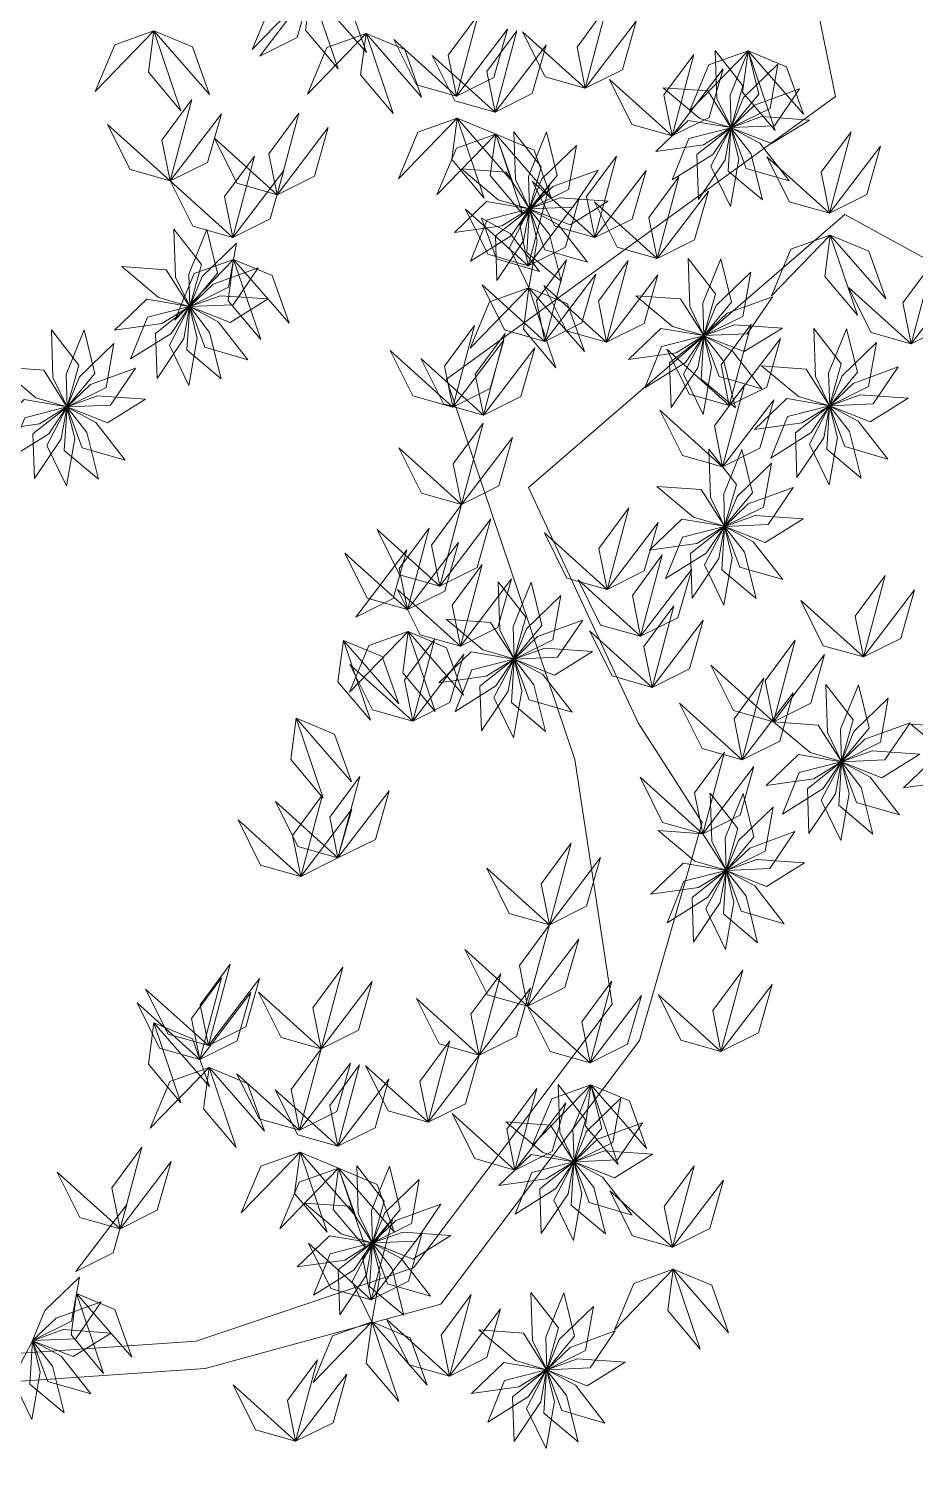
# Model space of a CAD drawing. Header units: inches. Extents: x 15 to 22798, y 21 to 21519.
# Drawn here: x 17701.4 to 17764.4, y 10861.2 to 10963.6 of the extents above; entities that cross this region are included whole.
import ezdxf

# ---------------------------------------------------------------- set-up
doc = ezdxf.new("R2010")
doc.units = ezdxf.units.IN
doc.header["$MEASUREMENT"] = 0
doc.layers.add('ARREDAMENTO', color=8, linetype='Continuous', lineweight=13)

msp = doc.modelspace()

# ---------------------------------------------------------------- linework, layer by layer
at = {"layer": 'ARREDAMENTO', "linetype": 'Continuous', "lineweight": 0}
for points in [[(17755.43, 10974.94), (17758.72, 10958.83), (17731.07, 10938.74), (17740.2, 10911.69), (17742.84, 10894.29), (17728.73, 10875.54), (17713.28, 10870.32), (17693.29, 10868.95)], [(17693.94, 10867.02), (17713.93, 10868.39), (17730.67, 10872.97), (17744.79, 10891.72), (17749.24, 10907.21), (17744.7, 10914.29), (17736.9, 10931.02), (17759.39, 10950.45), (17789.76, 10933.8), (17816.27, 10915.85), (17834.42, 10890.77), (17845.49, 10861.16), (17839.57, 10891.44), (17822.71, 10915.88), (17839.41, 10933.35), (17862, 10926.99), (17881.49, 10888.38), (17865.88, 10925.07), (17882.64, 10926.42)]]:
    msp.add_lwpolyline(points, dxfattribs=at)
at = {"layer": 'ARREDAMENTO', "lineweight": 0}
for points in [[(17721.44, 10966.49), (17718.65, 10965.49), (17717.27, 10962.18), (17721.44, 10966.49)], [(17717.81, 10961.71), (17720.47, 10963.03), (17721.44, 10966.49), (17717.81, 10961.71)], [(17721.44, 10966.49), (17721.05, 10963.55), (17723.37, 10960.81), (17721.44, 10966.49)], [(17721.44, 10966.49), (17724.18, 10965.35), (17725.38, 10961.97), (17721.44, 10966.49)], [(17740.93, 10959.42), (17740.35, 10962.33), (17742.47, 10965.22), (17740.93, 10959.42)], [(17731.78, 10958.86), (17731.2, 10961.76), (17733.32, 10964.65), (17731.78, 10958.86)], [(17740.93, 10959.42), (17743.59, 10960.74), (17744.56, 10964.19), (17740.93, 10959.42)], [(17710.28, 10963.5), (17707.49, 10962.5), (17706.1, 10959.19), (17710.28, 10963.5)], [(17710.28, 10963.5), (17709.89, 10960.56), (17712.2, 10957.82), (17710.28, 10963.5)], [(17710.28, 10963.5), (17713.01, 10962.36), (17714.22, 10958.98), (17710.28, 10963.5)], [(17725.36, 10963.31), (17722.57, 10962.31), (17721.19, 10959), (17725.36, 10963.31)], [(17725.36, 10963.31), (17724.97, 10960.37), (17727.29, 10957.63), (17725.36, 10963.31)], [(17725.36, 10963.31), (17728.1, 10962.17), (17729.3, 10958.79), (17725.36, 10963.31)], [(17731.78, 10958.86), (17734.43, 10960.18), (17735.41, 10963.63), (17731.78, 10958.86)], [(17734.52, 10957.72), (17733.93, 10960.62), (17736.06, 10963.51), (17734.52, 10957.72)], [(17740.93, 10959.42), (17738.08, 10960.23), (17736.48, 10963.44), (17740.93, 10959.42)], [(17731.78, 10958.86), (17728.93, 10959.66), (17727.33, 10962.88), (17731.78, 10958.86)], [(17734.52, 10957.72), (17737.17, 10959.04), (17738.15, 10962.49), (17734.52, 10957.72)], [(17752.5, 10962.09), (17749.71, 10961.09), (17748.33, 10957.78), (17752.5, 10962.09)], [(17750.17, 10962.11), (17750.29, 10958.7), (17751.3, 10956.63), (17752.13, 10959.6), (17750.17, 10962.11)], [(17752.5, 10962.09), (17751.23, 10958.93), (17751.3, 10956.62), (17753.27, 10959), (17752.5, 10962.09)], [(17752.5, 10962.09), (17752.11, 10959.15), (17754.43, 10956.41), (17752.5, 10962.09)], [(17752.5, 10962.09), (17755.24, 10960.95), (17756.45, 10957.57), (17752.5, 10962.09)], [(17734.52, 10957.72), (17731.66, 10958.52), (17730.06, 10961.74), (17734.52, 10957.72)], [(17747.1, 10956.03), (17746.51, 10958.94), (17748.64, 10961.83), (17747.1, 10956.03)], [(17754.63, 10961.12), (17752.17, 10958.76), (17751.3, 10956.62), (17754.07, 10957.99), (17754.63, 10961.12)], [(17747.1, 10956.03), (17744.24, 10956.84), (17742.65, 10960.05), (17747.1, 10956.03)], [(17747.1, 10956.03), (17749.75, 10957.35), (17750.73, 10960.8), (17747.1, 10956.03)], [(17746.46, 10959.46), (17749.07, 10957.27), (17751.29, 10956.62), (17749.64, 10959.23), (17746.46, 10959.46)], [(17756.17, 10959.38), (17752.97, 10958.21), (17751.3, 10956.62), (17754.39, 10956.75), (17756.17, 10959.38)], [(17711.44, 10952.83), (17710.85, 10955.73), (17712.98, 10958.62), (17711.44, 10952.83)], [(17711.44, 10952.83), (17714.09, 10954.15), (17715.07, 10957.6), (17711.44, 10952.83)], [(17719.03, 10951.85), (17718.45, 10954.76), (17720.57, 10957.65), (17719.03, 10951.85)], [(17731.83, 10957.29), (17729.04, 10956.29), (17727.66, 10952.98), (17731.83, 10957.29)], [(17731.83, 10957.29), (17731.44, 10954.35), (17733.76, 10951.61), (17731.83, 10957.29)], [(17731.83, 10957.29), (17734.57, 10956.15), (17735.77, 10952.77), (17731.83, 10957.29)], [(17745.95, 10954.93), (17749.33, 10955.4), (17751.29, 10956.62), (17748.24, 10957.13), (17745.95, 10954.93)], [(17756.87, 10957.16), (17753.47, 10957.4), (17751.3, 10956.61), (17754.17, 10955.48), (17756.87, 10957.16)], [(17711.44, 10952.83), (17708.58, 10953.63), (17706.98, 10956.84), (17711.44, 10952.83)], [(17719.03, 10951.85), (17721.68, 10953.17), (17722.66, 10956.63), (17719.03, 10951.85)], [(17734.57, 10956.15), (17731.78, 10955.15), (17730.39, 10951.84), (17734.57, 10956.15)], [(17734.57, 10956.15), (17734.18, 10953.21), (17736.49, 10950.47), (17734.57, 10956.15)], [(17734.57, 10956.15), (17737.3, 10955.01), (17738.51, 10951.63), (17734.57, 10956.15)], [(17735.85, 10956.33), (17735.97, 10952.93), (17736.97, 10950.85), (17737.8, 10953.82), (17735.85, 10956.33)], [(17738.18, 10956.31), (17736.9, 10953.15), (17736.98, 10950.85), (17738.94, 10953.22), (17738.18, 10956.31)], [(17747.1, 10952.9), (17749.99, 10954.71), (17751.29, 10956.61), (17748.3, 10955.85), (17747.1, 10952.9)], [(17748.97, 10951.52), (17750.88, 10954.34), (17751.29, 10956.61), (17748.87, 10954.7), (17748.97, 10951.52)], [(17751.25, 10951.01), (17751.84, 10954.37), (17751.29, 10956.61), (17749.86, 10953.88), (17751.25, 10951.01)], [(17753.53, 10951.48), (17752.71, 10954.79), (17751.29, 10956.61), (17751.1, 10953.53), (17753.53, 10951.48)], [(17755.43, 10952.83), (17753.33, 10955.52), (17751.3, 10956.61), (17752.37, 10953.72), (17755.43, 10952.83)], [(17758.29, 10950.54), (17757.71, 10953.44), (17759.84, 10956.33), (17758.29, 10950.54)], [(17719.03, 10951.85), (17716.18, 10952.66), (17714.58, 10955.87), (17719.03, 10951.85)], [(17740.3, 10955.35), (17737.85, 10952.98), (17736.98, 10950.84), (17739.74, 10952.21), (17740.3, 10955.35)], [(17758.29, 10950.54), (17760.95, 10951.86), (17761.92, 10955.31), (17758.29, 10950.54)], [(17715.89, 10948.81), (17715.3, 10951.71), (17717.43, 10954.6), (17715.89, 10948.81)], [(17741.62, 10948.8), (17741.03, 10951.71), (17743.16, 10954.6), (17741.62, 10948.8)], [(17758.29, 10950.54), (17755.44, 10951.34), (17753.84, 10954.55), (17758.29, 10950.54)], [(17715.89, 10948.81), (17718.54, 10950.13), (17719.52, 10953.58), (17715.89, 10948.81)], [(17732.14, 10953.68), (17734.75, 10951.49), (17736.97, 10950.85), (17735.31, 10953.45), (17732.14, 10953.68)], [(17741.85, 10953.6), (17738.64, 10952.44), (17736.98, 10950.84), (17740.06, 10950.97), (17741.85, 10953.6)], [(17741.62, 10948.8), (17744.27, 10950.12), (17745.25, 10953.58), (17741.62, 10948.8)], [(17746.04, 10947.32), (17745.46, 10950.23), (17747.59, 10953.12), (17746.04, 10947.32)], [(17715.89, 10948.81), (17713.04, 10949.61), (17711.44, 10952.83), (17715.89, 10948.81)], [(17736.87, 10946.8), (17736.29, 10949.71), (17738.41, 10952.6), (17736.87, 10946.8)], [(17741.62, 10948.8), (17738.76, 10949.61), (17737.16, 10952.82), (17741.62, 10948.8)], [(17746.04, 10947.32), (17748.7, 10948.64), (17749.68, 10952.1), (17746.04, 10947.32)], [(17731.63, 10949.15), (17735, 10949.63), (17736.96, 10950.84), (17733.92, 10951.36), (17731.63, 10949.15)], [(17736.87, 10946.8), (17734.02, 10947.61), (17732.42, 10950.82), (17736.87, 10946.8)], [(17732.77, 10947.12), (17735.67, 10948.93), (17736.96, 10950.84), (17733.97, 10950.07), (17732.77, 10947.12)], [(17734.65, 10945.74), (17736.55, 10948.56), (17736.96, 10950.83), (17734.55, 10948.92), (17734.65, 10945.74)], [(17736.92, 10945.23), (17737.52, 10948.59), (17736.97, 10950.83), (17735.54, 10948.1), (17736.92, 10945.23)], [(17739.21, 10945.7), (17738.38, 10949.01), (17736.97, 10950.83), (17736.78, 10947.75), (17739.21, 10945.7)], [(17736.87, 10946.8), (17739.53, 10948.12), (17740.5, 10951.58), (17736.87, 10946.8)], [(17741.1, 10947.06), (17739.01, 10949.74), (17736.97, 10950.83), (17738.05, 10947.94), (17741.1, 10947.06)], [(17742.55, 10951.38), (17739.15, 10951.62), (17736.98, 10950.84), (17739.85, 10949.7), (17742.55, 10951.38)], [(17746.04, 10947.32), (17743.19, 10948.13), (17741.59, 10951.34), (17746.04, 10947.32)], [(17737.69, 10946.4), (17735.59, 10949.08), (17733.55, 10950.17), (17734.63, 10947.28), (17737.69, 10946.4)], [(17711.7, 10949.39), (17711.82, 10945.98), (17712.82, 10943.9), (17713.65, 10946.88), (17711.7, 10949.39)], [(17714.03, 10949.37), (17712.75, 10946.21), (17712.82, 10943.9), (17714.79, 10946.28), (17714.03, 10949.37)], [(17758.35, 10948.97), (17755.55, 10947.97), (17754.17, 10944.66), (17758.35, 10948.97)], [(17758.35, 10948.97), (17757.96, 10946.03), (17760.27, 10943.29), (17758.35, 10948.97)], [(17758.35, 10948.97), (17761.08, 10947.83), (17762.29, 10944.45), (17758.35, 10948.97)], [(17716.15, 10948.4), (17713.7, 10946.04), (17712.83, 10943.9), (17715.59, 10945.27), (17716.15, 10948.4)], [(17707.99, 10946.74), (17710.6, 10944.55), (17712.81, 10943.9), (17711.16, 10946.51), (17707.99, 10946.74)], [(17715.94, 10947.24), (17713.15, 10946.24), (17711.77, 10942.93), (17715.94, 10947.24)], [(17715.94, 10947.24), (17715.55, 10944.3), (17717.87, 10941.56), (17715.94, 10947.24)], [(17715.94, 10947.24), (17718.68, 10946.1), (17719.88, 10942.72), (17715.94, 10947.24)], [(17738.05, 10941.42), (17737.46, 10944.33), (17739.59, 10947.22), (17738.05, 10941.42)], [(17742.45, 10941.37), (17741.87, 10944.28), (17743.99, 10947.17), (17742.45, 10941.37)], [(17748.24, 10947.32), (17748.36, 10943.91), (17749.36, 10941.83), (17750.19, 10944.8), (17748.24, 10947.32)], [(17750.57, 10947.3), (17749.29, 10944.14), (17749.36, 10941.83), (17751.33, 10944.21), (17750.57, 10947.3)], [(17764.1, 10941.24), (17763.51, 10944.15), (17765.64, 10947.04), (17764.1, 10941.24)], [(17717.69, 10946.66), (17714.49, 10945.49), (17712.83, 10943.9), (17715.91, 10944.03), (17717.69, 10946.66)], [(17738.05, 10941.42), (17740.7, 10942.74), (17741.68, 10946.19), (17738.05, 10941.42)], [(17742.45, 10941.37), (17745.11, 10942.69), (17746.08, 10946.15), (17742.45, 10941.37)], [(17752.69, 10946.33), (17750.24, 10943.96), (17749.37, 10941.83), (17752.13, 10943.2), (17752.69, 10946.33)], [(17764.1, 10941.24), (17766.75, 10942.57), (17767.73, 10946.02), (17764.1, 10941.24)], [(17718.4, 10944.44), (17715, 10944.67), (17712.83, 10943.89), (17715.69, 10942.76), (17718.4, 10944.44)], [(17736.92, 10945.23), (17734.13, 10944.24), (17732.75, 10940.93), (17736.92, 10945.23)], [(17738.05, 10941.42), (17735.2, 10942.23), (17733.6, 10945.44), (17738.05, 10941.42)], [(17736.92, 10945.23), (17736.54, 10942.3), (17738.85, 10939.55), (17736.92, 10945.23)], [(17736.92, 10945.23), (17739.66, 10944.09), (17740.87, 10940.71), (17736.92, 10945.23)], [(17742.45, 10941.37), (17739.6, 10942.18), (17738, 10945.39), (17742.45, 10941.37)], [(17744.53, 10944.67), (17747.14, 10942.48), (17749.35, 10941.83), (17747.7, 10944.44), (17744.53, 10944.67)], [(17764.1, 10941.24), (17761.25, 10942.05), (17759.65, 10945.26), (17764.1, 10941.24)], [(17707.47, 10942.21), (17710.85, 10942.68), (17712.81, 10943.9), (17709.77, 10944.41), (17707.47, 10942.21)], [(17708.62, 10940.18), (17711.51, 10941.99), (17712.81, 10943.89), (17709.82, 10943.13), (17708.62, 10940.18)], [(17710.5, 10938.79), (17712.4, 10941.62), (17712.81, 10943.89), (17710.39, 10941.97), (17710.5, 10938.79)], [(17712.77, 10938.29), (17713.36, 10941.65), (17712.81, 10943.89), (17711.38, 10941.15), (17712.77, 10938.29)], [(17715.06, 10938.76), (17714.23, 10942.06), (17712.82, 10943.89), (17712.62, 10940.81), (17715.06, 10938.76)], [(17716.95, 10940.11), (17714.85, 10942.8), (17712.82, 10943.89), (17713.9, 10941), (17716.95, 10940.11)], [(17754.23, 10944.59), (17751.03, 10943.42), (17749.37, 10941.83), (17752.45, 10941.95), (17754.23, 10944.59)], [(17751.17, 10936.85), (17750.59, 10939.76), (17752.72, 10942.65), (17751.17, 10936.85)], [(17702.99, 10942.25), (17703.1, 10938.84), (17704.11, 10936.77), (17704.94, 10939.74), (17702.99, 10942.25)], [(17705.32, 10942.23), (17704.04, 10939.07), (17704.11, 10936.77), (17706.08, 10939.14), (17705.32, 10942.23)], [(17731.52, 10936.74), (17730.93, 10939.65), (17733.06, 10942.54), (17731.52, 10936.74)], [(17733.71, 10936.18), (17733.12, 10939.09), (17735.25, 10941.98), (17733.71, 10936.18)], [(17744.01, 10940.14), (17747.39, 10940.61), (17749.35, 10941.83), (17746.31, 10942.34), (17744.01, 10940.14)], [(17745.16, 10938.11), (17748.05, 10939.91), (17749.35, 10941.82), (17746.36, 10941.06), (17745.16, 10938.11)], [(17747.04, 10936.72), (17748.94, 10939.55), (17749.35, 10941.82), (17746.93, 10939.9), (17747.04, 10936.72)], [(17749.31, 10936.22), (17749.9, 10939.58), (17749.35, 10941.82), (17747.92, 10939.08), (17749.31, 10936.22)], [(17751.6, 10936.69), (17750.77, 10939.99), (17749.36, 10941.82), (17749.16, 10938.74), (17751.6, 10936.69)], [(17753.49, 10938.04), (17751.39, 10940.73), (17749.36, 10941.82), (17750.44, 10938.93), (17753.49, 10938.04)], [(17754.94, 10942.37), (17751.54, 10942.6), (17749.37, 10941.82), (17752.23, 10940.69), (17754.94, 10942.37)], [(17751.17, 10936.85), (17753.83, 10938.17), (17754.8, 10941.63), (17751.17, 10936.85)], [(17757.18, 10942.33), (17757.3, 10938.92), (17758.3, 10936.84), (17759.13, 10939.82), (17757.18, 10942.33)], [(17759.51, 10942.31), (17758.23, 10939.15), (17758.31, 10936.84), (17760.27, 10939.22), (17759.51, 10942.31)], [(17707.44, 10941.27), (17704.99, 10938.9), (17704.11, 10936.76), (17706.88, 10938.13), (17707.44, 10941.27)], [(17731.52, 10936.74), (17728.67, 10937.55), (17727.07, 10940.76), (17731.52, 10936.74)], [(17731.52, 10936.74), (17734.17, 10938.06), (17735.15, 10941.51), (17731.52, 10936.74)], [(17733.71, 10936.18), (17736.36, 10937.5), (17737.34, 10940.96), (17733.71, 10936.18)], [(17751.17, 10936.85), (17748.32, 10937.66), (17746.72, 10940.87), (17751.17, 10936.85)], [(17761.63, 10941.34), (17759.18, 10938.98), (17758.31, 10936.84), (17761.07, 10938.21), (17761.63, 10941.34)], [(17699.28, 10939.6), (17701.89, 10937.41), (17704.1, 10936.77), (17702.45, 10939.37), (17699.28, 10939.6)], [(17733.71, 10936.18), (17730.85, 10936.99), (17729.25, 10940.2), (17733.71, 10936.18)], [(17753.47, 10939.68), (17756.08, 10937.49), (17758.3, 10936.84), (17756.64, 10939.45), (17753.47, 10939.68)], [(17763.18, 10939.6), (17759.98, 10938.43), (17758.31, 10936.84), (17761.39, 10936.97), (17763.18, 10939.6)], [(17708.98, 10939.52), (17705.78, 10938.36), (17704.12, 10936.76), (17707.2, 10936.89), (17708.98, 10939.52)], [(17709.68, 10937.3), (17706.28, 10937.54), (17704.11, 10936.76), (17706.98, 10935.62), (17709.68, 10937.3)], [(17750.69, 10932.5), (17750.11, 10935.41), (17752.24, 10938.3), (17750.69, 10932.5)], [(17763.88, 10937.38), (17760.48, 10937.61), (17758.31, 10936.83), (17761.18, 10935.7), (17763.88, 10937.38)], [(17698.76, 10935.07), (17702.14, 10935.55), (17704.1, 10936.76), (17701.06, 10937.28), (17698.76, 10935.07)], [(17699.91, 10933.04), (17702.8, 10934.85), (17704.1, 10936.76), (17701.11, 10935.99), (17699.91, 10933.04)], [(17701.78, 10931.66), (17703.69, 10934.48), (17704.1, 10936.75), (17701.68, 10934.84), (17701.78, 10931.66)], [(17704.06, 10931.15), (17704.65, 10934.51), (17704.1, 10936.75), (17702.67, 10934.02), (17704.06, 10931.15)], [(17706.34, 10931.62), (17705.52, 10934.93), (17704.11, 10936.75), (17703.91, 10933.67), (17706.34, 10931.62)], [(17708.24, 10932.97), (17706.14, 10935.66), (17704.11, 10936.75), (17705.18, 10933.86), (17708.24, 10932.97)], [(17750.69, 10932.5), (17747.84, 10933.31), (17746.24, 10936.52), (17750.69, 10932.5)], [(17750.69, 10932.5), (17753.35, 10933.82), (17754.33, 10937.27), (17750.69, 10932.5)], [(17752.96, 10935.15), (17756.33, 10935.62), (17758.29, 10936.84), (17755.25, 10937.35), (17752.96, 10935.15)], [(17754.11, 10933.12), (17757, 10934.93), (17758.29, 10936.83), (17755.31, 10936.07), (17754.11, 10933.12)], [(17755.98, 10931.73), (17757.89, 10934.56), (17758.29, 10936.83), (17755.88, 10934.92), (17755.98, 10931.73)], [(17758.26, 10931.23), (17758.85, 10934.59), (17758.3, 10936.83), (17756.87, 10934.1), (17758.26, 10931.23)], [(17760.54, 10931.7), (17759.71, 10935), (17758.3, 10936.83), (17758.11, 10933.75), (17760.54, 10931.7)], [(17762.44, 10933.05), (17760.34, 10935.74), (17758.3, 10936.83), (17759.38, 10933.94), (17762.44, 10933.05)], [(17732.14, 10929.82), (17731.55, 10932.72), (17733.68, 10935.61), (17732.14, 10929.82)], [(17732.14, 10929.82), (17734.79, 10931.14), (17735.77, 10934.59), (17732.14, 10929.82)], [(17732.14, 10929.82), (17729.29, 10930.63), (17727.69, 10933.84), (17732.14, 10929.82)], [(17749.72, 10933.76), (17749.84, 10930.35), (17750.84, 10928.27), (17751.67, 10931.24), (17749.72, 10933.76)], [(17752.05, 10933.74), (17750.77, 10930.58), (17750.84, 10928.27), (17752.81, 10930.65), (17752.05, 10933.74)], [(17754.17, 10932.77), (17751.72, 10930.4), (17750.85, 10928.27), (17753.61, 10929.64), (17754.17, 10932.77)], [(17746.01, 10931.11), (17748.62, 10928.92), (17750.83, 10928.27), (17749.18, 10930.88), (17746.01, 10931.11)], [(17755.72, 10931.03), (17752.51, 10929.86), (17750.85, 10928.26), (17753.93, 10928.39), (17755.72, 10931.03)], [(17730.6, 10924.02), (17730.01, 10926.93), (17732.14, 10929.82), (17730.6, 10924.02)], [(17742.48, 10923.78), (17741.9, 10926.69), (17744.02, 10929.58), (17742.48, 10923.78)], [(17730.6, 10924.02), (17733.25, 10925.34), (17734.23, 10928.8), (17730.6, 10924.02)], [(17742.48, 10923.78), (17745.13, 10925.1), (17746.11, 10928.55), (17742.48, 10923.78)], [(17745.49, 10926.58), (17748.87, 10927.05), (17750.83, 10928.27), (17747.79, 10928.78), (17745.49, 10926.58)], [(17746.64, 10924.55), (17749.53, 10926.35), (17750.83, 10928.26), (17747.84, 10927.5), (17746.64, 10924.55)], [(17756.42, 10928.8), (17753.02, 10929.04), (17750.85, 10928.26), (17753.71, 10927.13), (17756.42, 10928.8)], [(17730.6, 10924.02), (17727.74, 10924.83), (17726.15, 10928.04), (17730.6, 10924.02)], [(17728.29, 10922.35), (17727.71, 10925.26), (17729.84, 10928.15), (17728.29, 10922.35)], [(17742.48, 10923.78), (17739.63, 10924.59), (17738.03, 10927.8), (17742.48, 10923.78)], [(17748.52, 10923.16), (17750.42, 10925.99), (17750.83, 10928.26), (17748.41, 10926.34), (17748.52, 10923.16)], [(17750.79, 10922.66), (17751.38, 10926.02), (17750.83, 10928.26), (17749.41, 10925.52), (17750.79, 10922.66)], [(17753.08, 10923.13), (17752.25, 10926.43), (17750.84, 10928.26), (17750.64, 10925.18), (17753.08, 10923.13)], [(17754.97, 10924.48), (17752.87, 10927.17), (17750.84, 10928.26), (17751.92, 10925.36), (17754.97, 10924.48)], [(17728.29, 10922.35), (17725.44, 10923.16), (17723.84, 10926.37), (17728.29, 10922.35)], [(17724.63, 10921.82), (17727.29, 10923.14), (17728.26, 10926.59), (17724.63, 10921.82)], [(17728.29, 10922.35), (17730.95, 10923.67), (17731.92, 10927.13), (17728.29, 10922.35)], [(17744.87, 10920.45), (17744.28, 10923.35), (17746.41, 10926.24), (17744.87, 10920.45)], [(17732.06, 10919.75), (17731.47, 10922.66), (17733.6, 10925.55), (17732.06, 10919.75)], [(17744.87, 10920.45), (17747.52, 10921.77), (17748.5, 10925.22), (17744.87, 10920.45)], [(17732.06, 10919.75), (17734.71, 10921.07), (17735.69, 10924.53), (17732.06, 10919.75)], [(17734.75, 10924.32), (17734.87, 10920.91), (17735.87, 10918.84), (17736.7, 10921.81), (17734.75, 10924.32)], [(17737.08, 10924.3), (17735.8, 10921.14), (17735.88, 10918.84), (17737.84, 10921.21), (17737.08, 10924.3)], [(17744.87, 10920.45), (17742.02, 10921.25), (17740.42, 10924.46), (17744.87, 10920.45)], [(17760.7, 10918.98), (17760.12, 10921.88), (17762.24, 10924.77), (17760.7, 10918.98)], [(17732.06, 10919.75), (17729.2, 10920.56), (17727.6, 10923.77), (17732.06, 10919.75)], [(17739.2, 10923.34), (17736.75, 10920.97), (17735.88, 10918.83), (17738.64, 10920.2), (17739.2, 10923.34)], [(17760.7, 10918.98), (17763.35, 10920.3), (17764.33, 10923.75), (17760.7, 10918.98)], [(17745.69, 10916.82), (17745.1, 10919.73), (17747.23, 10922.62), (17745.69, 10916.82)], [(17760.7, 10918.98), (17757.85, 10919.78), (17756.25, 10923), (17760.7, 10918.98)], [(17731.04, 10921.67), (17733.65, 10919.48), (17735.87, 10918.84), (17734.21, 10921.44), (17731.04, 10921.67)], [(17740.75, 10921.59), (17737.55, 10920.43), (17735.88, 10918.83), (17738.96, 10918.96), (17740.75, 10921.59)], [(17745.69, 10916.82), (17748.34, 10918.14), (17749.32, 10921.6), (17745.69, 10916.82)], [(17723.75, 10920.16), (17723.36, 10917.22), (17725.68, 10914.48), (17723.75, 10920.16)], [(17723.75, 10920.16), (17726.49, 10919.02), (17727.69, 10915.64), (17723.75, 10920.16)], [(17728.34, 10920.79), (17725.55, 10919.79), (17724.17, 10916.48), (17728.34, 10920.79)], [(17728.34, 10920.79), (17727.96, 10917.85), (17730.27, 10915.11), (17728.34, 10920.79)], [(17728.67, 10914.42), (17728.08, 10917.33), (17730.21, 10920.22), (17728.67, 10914.42)], [(17728.34, 10920.79), (17731.08, 10919.64), (17732.29, 10916.26), (17728.34, 10920.79)], [(17745.69, 10916.82), (17742.84, 10917.63), (17741.24, 10920.84), (17745.69, 10916.82)], [(17754.31, 10914.37), (17753.72, 10917.28), (17755.85, 10920.17), (17754.31, 10914.37)], [(17728.67, 10914.42), (17731.32, 10915.74), (17732.3, 10919.19), (17728.67, 10914.42)], [(17730.53, 10917.14), (17733.9, 10917.62), (17735.86, 10918.83), (17732.82, 10919.35), (17730.53, 10917.14)], [(17741.45, 10919.37), (17738.05, 10919.61), (17735.88, 10918.83), (17738.75, 10917.69), (17741.45, 10919.37)], [(17754.31, 10914.37), (17756.96, 10915.69), (17757.94, 10919.15), (17754.31, 10914.37)], [(17728.67, 10914.42), (17725.81, 10915.23), (17724.21, 10918.44), (17728.67, 10914.42)], [(17731.68, 10915.11), (17734.57, 10916.92), (17735.86, 10918.83), (17732.88, 10918.06), (17731.68, 10915.11)], [(17733.55, 10913.73), (17735.46, 10916.55), (17735.86, 10918.82), (17733.45, 10916.91), (17733.55, 10913.73)], [(17735.83, 10913.22), (17736.42, 10916.58), (17735.87, 10918.82), (17734.44, 10916.09), (17735.83, 10913.22)], [(17738.11, 10913.69), (17737.28, 10917), (17735.87, 10918.82), (17735.68, 10915.74), (17738.11, 10913.69)], [(17740.01, 10915.05), (17737.91, 10917.73), (17735.87, 10918.82), (17736.95, 10915.93), (17740.01, 10915.05)], [(17754.31, 10914.37), (17751.46, 10915.18), (17749.86, 10918.39), (17754.31, 10914.37)], [(17752.09, 10911.67), (17751.51, 10914.58), (17753.63, 10917.47), (17752.09, 10911.67)], [(17758.02, 10917.02), (17758.14, 10913.62), (17759.14, 10911.54), (17759.97, 10914.51), (17758.02, 10917.02)], [(17760.35, 10917), (17759.07, 10913.84), (17759.15, 10911.54), (17761.11, 10913.91), (17760.35, 10917)], [(17752.09, 10911.67), (17754.75, 10912.99), (17755.72, 10916.44), (17752.09, 10911.67)], [(17762.47, 10916.04), (17760.02, 10913.67), (17759.15, 10911.53), (17761.91, 10912.91), (17762.47, 10916.04)], [(17752.09, 10911.67), (17749.24, 10912.48), (17747.64, 10915.69), (17752.09, 10911.67)], [(17720.39, 10914.62), (17720, 10911.68), (17722.31, 10908.94), (17720.39, 10914.62)], [(17720.39, 10914.62), (17723.12, 10913.48), (17724.33, 10910.1), (17720.39, 10914.62)], [(17754.31, 10914.37), (17756.92, 10912.18), (17759.14, 10911.54), (17757.48, 10914.14), (17754.31, 10914.37)], [(17764.02, 10914.29), (17760.81, 10913.13), (17759.15, 10911.53), (17762.23, 10911.66), (17764.02, 10914.29)], [(17764.06, 10914.21), (17766.67, 10912.02), (17768.88, 10911.38), (17767.23, 10913.98), (17764.06, 10914.21)], [(17749.29, 10906.41), (17748.7, 10909.32), (17750.83, 10912.21), (17749.29, 10906.41)], [(17753.8, 10909.84), (17757.17, 10910.32), (17759.13, 10911.53), (17756.09, 10912.05), (17753.8, 10909.84)], [(17764.72, 10912.07), (17761.32, 10912.31), (17759.15, 10911.53), (17762.02, 10910.39), (17764.72, 10912.07)], [(17763.54, 10909.68), (17766.92, 10910.16), (17768.88, 10911.37), (17765.84, 10911.89), (17763.54, 10909.68)], [(17749.29, 10906.41), (17751.94, 10907.73), (17752.92, 10911.18), (17749.29, 10906.41)], [(17754.94, 10907.81), (17757.83, 10909.62), (17759.13, 10911.53), (17756.14, 10910.76), (17754.94, 10907.81)], [(17756.82, 10906.43), (17758.72, 10909.25), (17759.13, 10911.52), (17756.72, 10909.61), (17756.82, 10906.43)], [(17759.09, 10905.93), (17759.69, 10909.28), (17759.14, 10911.52), (17757.71, 10908.79), (17759.09, 10905.93)], [(17761.38, 10906.39), (17760.55, 10909.7), (17759.14, 10911.52), (17758.95, 10908.44), (17761.38, 10906.39)], [(17763.27, 10907.75), (17761.18, 10910.43), (17759.14, 10911.52), (17760.22, 10908.63), (17763.27, 10907.75)], [(17723.36, 10904.69), (17722.78, 10907.6), (17724.91, 10910.49), (17723.36, 10904.69)], [(17749.29, 10906.41), (17746.43, 10907.22), (17744.83, 10910.43), (17749.29, 10906.41)], [(17720.71, 10903.37), (17720.13, 10906.28), (17722.25, 10909.17), (17720.71, 10903.37)], [(17723.36, 10904.69), (17726.02, 10906.01), (17727, 10909.47), (17723.36, 10904.69)], [(17749.82, 10909.29), (17749.94, 10905.88), (17750.95, 10903.81), (17751.78, 10906.78), (17749.82, 10909.29)], [(17752.15, 10909.27), (17750.88, 10906.11), (17750.95, 10903.8), (17752.92, 10906.18), (17752.15, 10909.27)], [(17723.36, 10904.69), (17720.51, 10905.5), (17718.91, 10908.71), (17723.36, 10904.69)], [(17720.71, 10903.37), (17723.36, 10904.69), (17724.34, 10908.15), (17720.71, 10903.37)], [(17754.28, 10908.31), (17751.82, 10905.94), (17750.95, 10903.8), (17753.72, 10905.17), (17754.28, 10908.31)], [(17720.71, 10903.37), (17717.86, 10904.18), (17716.26, 10907.39), (17720.71, 10903.37)], [(17738.38, 10899.94), (17737.79, 10902.85), (17739.92, 10905.74), (17738.38, 10899.94)], [(17746.11, 10906.64), (17748.72, 10904.45), (17750.94, 10903.81), (17749.29, 10906.41), (17746.11, 10906.64)], [(17755.82, 10906.56), (17752.62, 10905.39), (17750.95, 10903.8), (17754.04, 10903.93), (17755.82, 10906.56)], [(17738.38, 10899.94), (17741.03, 10901.26), (17742.01, 10904.72), (17738.38, 10899.94)], [(17738.38, 10899.94), (17735.53, 10900.75), (17733.93, 10903.96), (17738.38, 10899.94)], [(17745.6, 10902.11), (17748.98, 10902.58), (17750.94, 10903.8), (17747.89, 10904.31), (17745.6, 10902.11)], [(17746.75, 10900.08), (17749.64, 10901.89), (17750.94, 10903.8), (17747.95, 10903.03), (17746.75, 10900.08)], [(17748.62, 10898.7), (17750.53, 10901.52), (17750.94, 10903.79), (17748.52, 10901.88), (17748.62, 10898.7)], [(17750.9, 10898.19), (17751.49, 10901.55), (17750.94, 10903.79), (17749.51, 10901.06), (17750.9, 10898.19)], [(17753.18, 10898.66), (17752.36, 10901.97), (17750.94, 10903.79), (17750.75, 10900.71), (17753.18, 10898.66)], [(17756.52, 10904.34), (17753.12, 10904.58), (17750.95, 10903.79), (17753.82, 10902.66), (17756.52, 10904.34)], [(17755.08, 10900.01), (17752.98, 10902.7), (17750.95, 10903.79), (17752.02, 10900.9), (17755.08, 10900.01)], [(17736.84, 10894.15), (17736.25, 10897.05), (17738.38, 10899.94), (17736.84, 10894.15)], [(17736.84, 10894.15), (17739.49, 10895.47), (17740.47, 10898.92), (17736.84, 10894.15)], [(17736.84, 10894.15), (17733.98, 10894.95), (17732.38, 10898.17), (17736.84, 10894.15)], [(17714.15, 10891.35), (17713.56, 10894.25), (17715.69, 10897.14), (17714.15, 10891.35)], [(17722.16, 10891.12), (17721.57, 10894.03), (17723.7, 10896.92), (17722.16, 10891.12)], [(17750.58, 10890.93), (17750, 10893.83), (17752.13, 10896.72), (17750.58, 10890.93)], [(17713.53, 10890.36), (17712.95, 10893.27), (17715.08, 10896.16), (17713.53, 10890.36)], [(17714.15, 10891.35), (17716.8, 10892.67), (17717.78, 10896.12), (17714.15, 10891.35)], [(17722.16, 10891.12), (17724.81, 10892.45), (17725.79, 10895.9), (17722.16, 10891.12)], [(17733.4, 10890.67), (17732.81, 10893.57), (17734.94, 10896.46), (17733.4, 10890.67)], [(17741.29, 10890.13), (17740.7, 10893.03), (17742.83, 10895.92), (17741.29, 10890.13)], [(17750.58, 10890.93), (17753.24, 10892.25), (17754.22, 10895.7), (17750.58, 10890.93)], [(17714.15, 10891.35), (17711.29, 10892.16), (17709.69, 10895.37), (17714.15, 10891.35)], [(17713.53, 10890.36), (17716.19, 10891.68), (17717.17, 10895.13), (17713.53, 10890.36)], [(17722.16, 10891.12), (17719.31, 10891.93), (17717.71, 10895.14), (17722.16, 10891.12)], [(17733.4, 10890.67), (17730.55, 10891.47), (17728.95, 10894.69), (17733.4, 10890.67)], [(17733.4, 10890.67), (17736.05, 10891.99), (17737.03, 10895.44), (17733.4, 10890.67)], [(17741.29, 10890.13), (17743.94, 10891.45), (17744.92, 10894.9), (17741.29, 10890.13)], [(17750.58, 10890.93), (17747.73, 10891.73), (17746.13, 10894.95), (17750.58, 10890.93)], [(17713.53, 10890.36), (17710.68, 10891.17), (17709.08, 10894.38), (17713.53, 10890.36)], [(17741.29, 10890.13), (17738.44, 10890.93), (17736.84, 10894.15), (17741.29, 10890.13)], [(17710.28, 10892.96), (17709.89, 10890.02), (17712.2, 10887.28), (17710.28, 10892.96)], [(17710.28, 10892.96), (17713.01, 10891.82), (17714.22, 10888.44), (17710.28, 10892.96)], [(17729.77, 10885.89), (17729.18, 10888.8), (17731.31, 10891.69), (17729.77, 10885.89)], [(17720.62, 10885.33), (17720.03, 10888.23), (17722.16, 10891.12), (17720.62, 10885.33)], [(17729.77, 10885.89), (17732.42, 10887.21), (17733.4, 10890.67), (17729.77, 10885.89)], [(17714.2, 10889.78), (17711.41, 10888.79), (17710.02, 10885.47), (17714.2, 10889.78)], [(17714.2, 10889.78), (17713.81, 10886.84), (17716.12, 10884.1), (17714.2, 10889.78)], [(17714.2, 10889.78), (17716.93, 10888.64), (17718.14, 10885.26), (17714.2, 10889.78)], [(17720.62, 10885.33), (17717.76, 10886.14), (17716.16, 10889.35), (17720.62, 10885.33)], [(17720.62, 10885.33), (17723.27, 10886.65), (17724.25, 10890.1), (17720.62, 10885.33)], [(17723.35, 10884.19), (17722.77, 10887.09), (17724.89, 10889.98), (17723.35, 10884.19)], [(17729.77, 10885.89), (17726.92, 10886.7), (17725.32, 10889.91), (17729.77, 10885.89)], [(17723.35, 10884.19), (17726.01, 10885.51), (17726.98, 10888.96), (17723.35, 10884.19)], [(17735.93, 10882.5), (17735.35, 10885.41), (17737.48, 10888.3), (17735.93, 10882.5)], [(17741.34, 10888.56), (17738.55, 10887.57), (17737.17, 10884.25), (17741.34, 10888.56)], [(17739.01, 10888.58), (17739.13, 10885.17), (17740.13, 10883.1), (17740.96, 10886.07), (17739.01, 10888.58)], [(17741.34, 10888.56), (17740.06, 10885.4), (17740.14, 10883.1), (17742.1, 10885.47), (17741.34, 10888.56)], [(17741.34, 10888.56), (17740.95, 10885.62), (17743.27, 10882.88), (17741.34, 10888.56)], [(17741.34, 10888.56), (17744.08, 10887.42), (17745.28, 10884.04), (17741.34, 10888.56)], [(17723.35, 10884.19), (17720.5, 10884.99), (17718.9, 10888.21), (17723.35, 10884.19)], [(17735.93, 10882.5), (17738.59, 10883.82), (17739.56, 10887.28), (17735.93, 10882.5)], [(17743.46, 10887.6), (17741.01, 10885.23), (17740.14, 10883.09), (17742.9, 10884.46), (17743.46, 10887.6)], [(17735.93, 10882.5), (17733.08, 10883.31), (17731.48, 10886.52), (17735.93, 10882.5)], [(17735.3, 10885.93), (17737.91, 10883.74), (17740.13, 10883.1), (17738.47, 10885.7), (17735.3, 10885.93)], [(17745.01, 10885.85), (17741.8, 10884.69), (17740.14, 10883.09), (17743.22, 10883.22), (17745.01, 10885.85)], [(17707.87, 10878.32), (17707.28, 10881.23), (17709.41, 10884.12), (17707.87, 10878.32)], [(17720.67, 10883.76), (17717.88, 10882.77), (17716.49, 10879.45), (17720.67, 10883.76)], [(17720.67, 10883.76), (17720.28, 10880.82), (17722.59, 10878.08), (17720.67, 10883.76)], [(17720.67, 10883.76), (17723.4, 10882.62), (17724.61, 10879.24), (17720.67, 10883.76)], [(17734.79, 10881.4), (17738.16, 10881.87), (17740.12, 10883.09), (17737.08, 10883.6), (17734.79, 10881.4)], [(17745.71, 10883.63), (17742.31, 10883.87), (17740.14, 10883.09), (17743.01, 10881.95), (17745.71, 10883.63)], [(17707.87, 10878.32), (17705.01, 10879.13), (17703.41, 10882.34), (17707.87, 10878.32)], [(17707.87, 10878.32), (17710.52, 10879.65), (17711.5, 10883.1), (17707.87, 10878.32)], [(17723.4, 10882.62), (17720.61, 10881.63), (17719.23, 10878.31), (17723.4, 10882.62)], [(17723.4, 10882.62), (17723.01, 10879.68), (17725.33, 10876.94), (17723.4, 10882.62)], [(17723.4, 10882.62), (17726.14, 10881.48), (17727.35, 10878.1), (17723.4, 10882.62)], [(17724.69, 10882.8), (17724.8, 10879.4), (17725.81, 10877.32), (17726.64, 10880.29), (17724.69, 10882.8)], [(17727.02, 10882.78), (17725.74, 10879.62), (17725.81, 10877.32), (17727.78, 10879.69), (17727.02, 10882.78)], [(17735.94, 10879.37), (17738.83, 10881.18), (17740.12, 10883.09), (17737.13, 10882.32), (17735.94, 10879.37)], [(17737.81, 10877.99), (17739.72, 10880.81), (17740.12, 10883.08), (17737.71, 10881.17), (17737.81, 10877.99)], [(17740.09, 10877.48), (17740.68, 10880.84), (17740.13, 10883.08), (17738.7, 10880.35), (17740.09, 10877.48)], [(17742.37, 10877.95), (17741.54, 10881.26), (17740.13, 10883.08), (17739.94, 10880), (17742.37, 10877.95)], [(17744.27, 10879.3), (17742.17, 10881.99), (17740.13, 10883.08), (17741.21, 10880.19), (17744.27, 10879.3)], [(17747.13, 10877.01), (17746.54, 10879.91), (17748.67, 10882.8), (17747.13, 10877.01)], [(17729.14, 10881.82), (17726.69, 10879.45), (17725.81, 10877.31), (17728.58, 10878.69), (17729.14, 10881.82)], [(17747.13, 10877.01), (17749.78, 10878.33), (17750.76, 10881.78), (17747.13, 10877.01)], [(17720.98, 10880.15), (17723.59, 10877.96), (17725.8, 10877.32), (17724.15, 10879.92), (17720.98, 10880.15)], [(17747.13, 10877.01), (17744.28, 10877.81), (17742.68, 10881.03), (17747.13, 10877.01)], [(17704.72, 10875.28), (17707.38, 10876.6), (17708.36, 10880.05), (17704.72, 10875.28)], [(17725.71, 10873.27), (17725.12, 10876.18), (17727.25, 10879.07), (17725.71, 10873.27)], [(17730.68, 10880.07), (17727.48, 10878.91), (17725.82, 10877.31), (17728.9, 10877.44), (17730.68, 10880.07)], [(17725.71, 10873.27), (17728.36, 10874.59), (17729.34, 10878.05), (17725.71, 10873.27)], [(17731.39, 10877.85), (17727.99, 10878.09), (17725.81, 10877.31), (17728.68, 10876.17), (17731.39, 10877.85)], [(17720.46, 10875.62), (17723.84, 10876.1), (17725.8, 10877.31), (17722.76, 10877.83), (17720.46, 10875.62)], [(17725.71, 10873.27), (17722.86, 10874.08), (17721.26, 10877.29), (17725.71, 10873.27)], [(17721.61, 10873.59), (17724.5, 10875.4), (17725.8, 10877.31), (17722.81, 10876.54), (17721.61, 10873.59)], [(17723.49, 10872.21), (17725.39, 10875.04), (17725.8, 10877.31), (17723.38, 10875.39), (17723.49, 10872.21)], [(17725.76, 10871.71), (17726.35, 10875.06), (17725.8, 10877.3), (17724.37, 10874.57), (17725.76, 10871.71)], [(17728.04, 10872.17), (17727.22, 10875.48), (17725.81, 10877.3), (17725.61, 10874.22), (17728.04, 10872.17)], [(17729.94, 10873.53), (17727.84, 10876.21), (17725.81, 10877.3), (17726.88, 10874.41), (17729.94, 10873.53)], [(17747.18, 10875.44), (17744.39, 10874.44), (17743.01, 10871.13), (17747.18, 10875.44)], [(17747.18, 10875.44), (17746.79, 10872.5), (17749.11, 10869.76), (17747.18, 10875.44)], [(17747.18, 10875.44), (17749.92, 10874.3), (17751.12, 10870.92), (17747.18, 10875.44)], [(17704.99, 10874.87), (17702.53, 10872.51), (17701.66, 10870.37), (17704.42, 10871.74), (17704.99, 10874.87)], [(17706.53, 10873.13), (17703.33, 10871.96), (17701.66, 10870.37), (17704.74, 10870.5), (17706.53, 10873.13)], [(17704.78, 10873.71), (17704.39, 10870.77), (17706.7, 10868.03), (17704.78, 10873.71)], [(17704.78, 10873.71), (17707.51, 10872.57), (17708.72, 10869.19), (17704.78, 10873.71)], [(17731.29, 10867.84), (17730.7, 10870.75), (17732.83, 10873.64), (17731.29, 10867.84)], [(17737.07, 10873.79), (17737.19, 10870.38), (17738.2, 10868.3), (17739.03, 10871.28), (17737.07, 10873.79)], [(17739.4, 10873.77), (17738.13, 10870.61), (17738.2, 10868.3), (17740.17, 10870.68), (17739.4, 10873.77)], [(17731.29, 10867.84), (17733.94, 10869.16), (17734.92, 10872.62), (17731.29, 10867.84)], [(17741.52, 10872.8), (17739.07, 10870.44), (17738.2, 10868.3), (17740.96, 10869.67), (17741.52, 10872.8)], [(17707.23, 10870.91), (17703.83, 10871.15), (17701.66, 10870.36), (17704.53, 10869.23), (17707.23, 10870.91)], [(17725.76, 10871.71), (17722.97, 10870.71), (17721.59, 10867.4), (17725.76, 10871.71)], [(17725.76, 10871.71), (17725.37, 10868.77), (17727.69, 10866.03), (17725.76, 10871.71)], [(17725.76, 10871.71), (17728.5, 10870.57), (17729.7, 10867.19), (17725.76, 10871.71)], [(17731.29, 10867.84), (17728.43, 10868.65), (17726.84, 10871.86), (17731.29, 10867.84)], [(17733.36, 10871.14), (17735.97, 10868.95), (17738.19, 10868.3), (17736.54, 10870.91), (17733.36, 10871.14)], [(17743.07, 10871.06), (17739.87, 10869.89), (17738.2, 10868.3), (17741.28, 10868.43), (17743.07, 10871.06)], [(17701.61, 10864.76), (17702.2, 10868.12), (17701.65, 10870.36), (17700.22, 10867.63), (17701.61, 10864.76)], [(17703.89, 10865.23), (17703.07, 10868.54), (17701.65, 10870.36), (17701.46, 10867.28), (17703.89, 10865.23)], [(17705.79, 10866.58), (17703.69, 10869.27), (17701.66, 10870.36), (17702.73, 10867.47), (17705.79, 10866.58)], [(17720.35, 10863.21), (17719.77, 10866.12), (17721.9, 10869.01), (17720.35, 10863.21)], [(17743.77, 10868.84), (17740.37, 10869.07), (17738.2, 10868.29), (17741.07, 10867.16), (17743.77, 10868.84)], [(17720.35, 10863.21), (17723.01, 10864.53), (17723.99, 10867.99), (17720.35, 10863.21)], [(17732.85, 10866.61), (17736.22, 10867.08), (17738.18, 10868.3), (17735.14, 10868.81), (17732.85, 10866.61)], [(17734, 10864.58), (17736.89, 10866.39), (17738.18, 10868.29), (17735.2, 10867.53), (17734, 10864.58)], [(17735.87, 10863.19), (17737.78, 10866.02), (17738.19, 10868.29), (17735.77, 10866.37), (17735.87, 10863.19)], [(17738.15, 10862.69), (17738.74, 10866.05), (17738.19, 10868.29), (17736.76, 10865.55), (17738.15, 10862.69)], [(17740.43, 10863.16), (17739.61, 10866.46), (17738.19, 10868.29), (17738, 10865.21), (17740.43, 10863.16)], [(17742.33, 10864.51), (17740.23, 10867.2), (17738.2, 10868.29), (17739.27, 10865.4), (17742.33, 10864.51)], [(17720.35, 10863.21), (17717.5, 10864.02), (17715.9, 10867.23), (17720.35, 10863.21)]]:
    msp.add_lwpolyline(points, dxfattribs=at)

doc.saveas('drawing.dxf')
